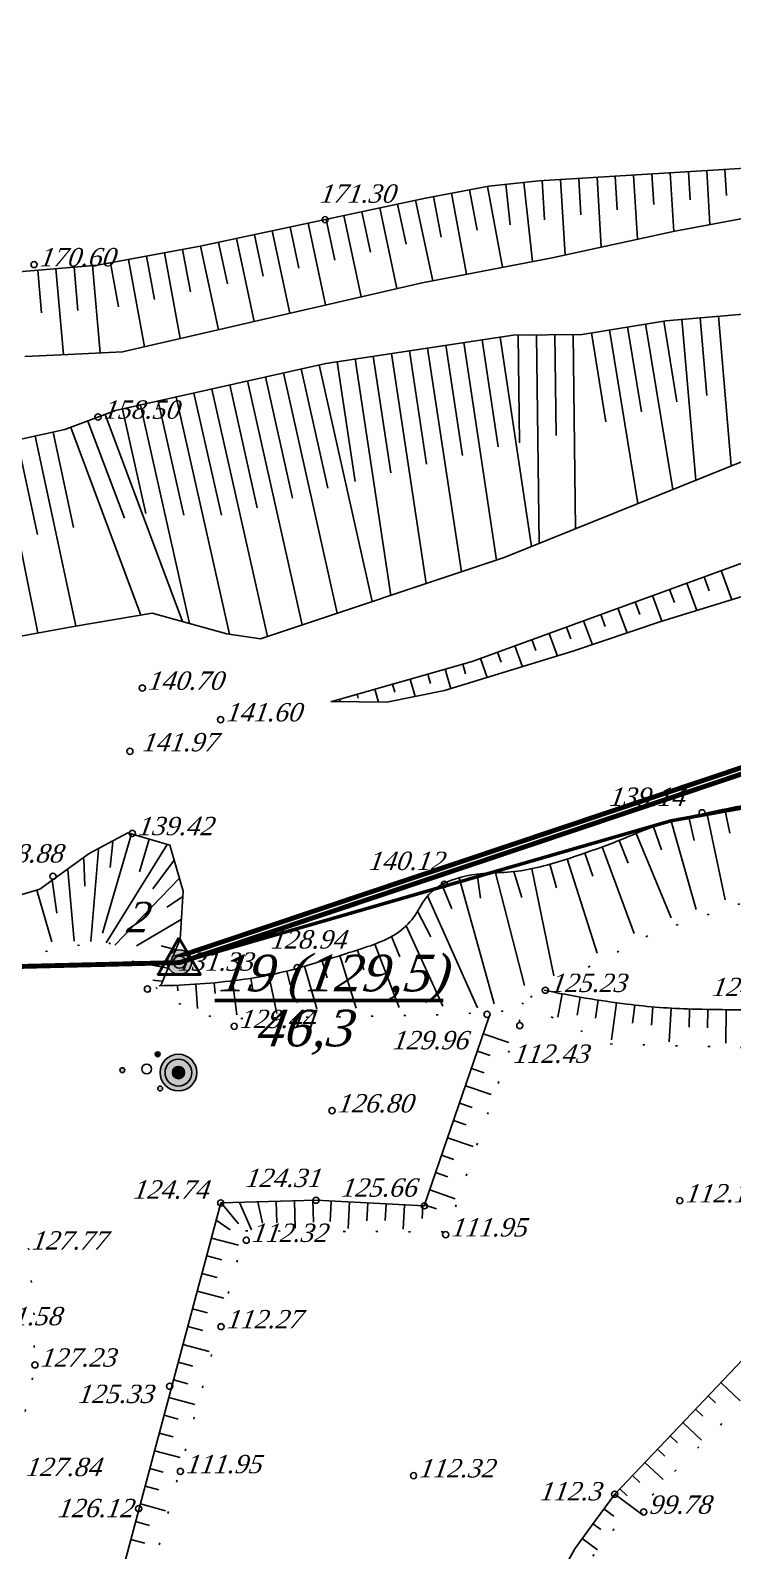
# Model space of a CAD drawing. Header units: millimetres. Extents: x 1400 to 7029, y -1119 to 1612.
# Drawn here: x 3029.1 to 3063.6, y 1388.4 to 1463 of the extents above; entities that cross this region are included whole.
import ezdxf
from ezdxf.lldxf.tags import DXFTag

# ---------------------------------------------------------------- set-up
doc = ezdxf.new("R2010")
doc.units = ezdxf.units.MM
doc.linetypes.add('ADOT1', pattern=[1.6, 0.1, -1.5])
doc.linetypes.add('AHIDDEN2', pattern=[3, 1.5, -1.5])
for name, color, linetype in [('00_Північ', 7, 'Continuous'), ('00_Північ_відмітки', 7, 'Continuous'), ('02_Горизонт_100', 7, 'Continuous'), ('02_Горизонт_112', 7, 'Continuous'), ('02_Горизонт_128', 7, 'Continuous'), ('0_Лицензия', 6, 'Continuous'), ('CONT-MNR', 7, 'Continuous'), ('Карьер', 7, 'Continuous'), ('РАСТИТ', 7, 'Continuous'), ('Скважины', 7, 'Continuous')]:
    doc.layers.add(name, color=color, linetype=linetype)
doc.styles.add('universw', font='timesi.ttf', dxfattribs={"oblique": 10})
tags = doc.linetypes.add('New Line1', pattern=[1.5, 1, -0.5]).pattern_tags.tags
tags[6:7] = [DXFTag(74, 4), DXFTag(75, 0), DXFTag(340, '0'), DXFTag(46, 1.0), DXFTag(50, 0.0), DXFTag(44, 0.0), DXFTag(45, 0.0)]
tags[4:5] = [DXFTag(74, 4), DXFTag(75, 0), DXFTag(340, '0'), DXFTag(46, 1.0), DXFTag(50, 0.0), DXFTag(44, 0.0), DXFTag(45, 0.0)]

# ---------------------------------------------------------------- blocks, each defined once
blk = doc.blocks.new('395_1')
at = {"linetype": 'Continuous'}
blk.add_hatch(color=0, dxfattribs=at).paths.add_polyline_path([(1.1, 1.2, 1), (0.7, 1.2, 1)])
h = blk.add_hatch(color=0, dxfattribs=at)
h.paths.add_polyline_path([(-1.8, -0.1, 1), (-2.2, -0.1, 1)])
h.paths.add_polyline_path([(1.3, -1.6, 1), (0.9, -1.6, 1)])
at = {"color": 0, "linetype": 'Continuous'}
for centre, radius in [((0.9, 1.2), 0.2), ((-2, -0.1), 0.2), ((0, 0), 0.4), ((1.1, -1.6), 0.2)]:
    blk.add_circle(centre, radius, dxfattribs=at)
blk = doc.blocks.new('372')
blk.add_circle((0, 0), 1)
blk = doc.blocks.new('368')
at = {"color": 0, "linetype": 'Continuous'}
blk.add_blockref('372', (0, 0), dxfattribs=at)
blk = doc.blocks.new('Licenzia')
at = {"linetype": 'New Line1', "lineweight": 25}
h = blk.add_hatch(color=6, dxfattribs=at)
h.dxf.hatch_style = 1
h.set_gradient(color1=(255, 0, 255), color2=(255, 0, 255), centered=1, tint=1, name='INVCYLINDER')
edge = h.paths.add_edge_path()
edge.add_arc((0, 0), 2, 0, 360)
at = {"color": 6, "linetype": 'Continuous', "lineweight": 40, "flags": 128}
blk.add_lwpolyline([(-0.08, 4.01), (-3.48, -1.99), (3.45, -1.99)], close=True, dxfattribs=at)
at = {"color": 10, "linetype": 'Continuous', "lineweight": 25}
blk.add_circle((0, 0), 2, dxfattribs=at)

msp = doc.modelspace()

# ---------------------------------------------------------------- hatches: boundary and pattern name
at = {"layer": 'Скважины', "linetype": 'Continuous'}
for color, points in [(0, [(3037.2762, 1411.8483, 1), (3035.4762, 1411.8483, 1)]), (7, [(3036.6762, 1411.8483, 1), (3036.0762, 1411.8483, 1)])]:
    msp.add_hatch(color=color, dxfattribs=at).paths.add_polyline_path(points)

# ---------------------------------------------------------------- linework, layer by layer
at = {"color": 6, "linetype": 'Continuous', "lineweight": 60, "flags": 128}
msp.add_lwpolyline([(3374.7034, 1362.0214, 0.24, 0.24, 0), (3263.109, 1295.3115, 0.24, 0.24, 0), (3249.1634, 1263.3117, 0.24, 0.24, 0), (3217.6097, 1221.1407, 0.24, 0.24, 0), (3221.9504, 1124.988, 0.24, 0.24, 0), (3074.2504, 1171.2569, 0.24, 0.24, 0), (2925.548, 1186.5997, 0.24, 0.24, 0), (2941.5578, 1368.4142, 0.24, 0.24, 0), (2942.8387, 1415.2605, 0, 0, 0), (3036.3911, 1417.5492, 0.24, 0.24, 0), (3140.0267, 1452.3008, 0.24, 0.24, 0), (3197.9798, 1458.7744, 0.24, 0.24, 0), (3315.7553, 1456.3401, 0.24, 0.24, 0), (3351.4513, 1474.3275, 0.24, 0.24, 0), (3374.7043, 1474.2089, 0.24, 0.24, 0)], format="xyseb", dxfattribs=at)
at = {"color": 1, "linetype": 'Continuous', "lineweight": 211, "const_width": 0.24, "flags": 128}
msp.add_lwpolyline([(2943.1308, 1414.9675), (3036.4436, 1417.2504), (3140.0917, 1452.0062), (3197.9934, 1458.474), (3315.097, 1456.064), (3363.654, 1355.4312), (3262.8726, 1295.52), (3248.9023, 1263.4635), (3217.3052, 1221.2345), (3221.6314, 1125.4023), (3074.3112, 1171.5522), (2925.8727, 1186.8678), (2941.8575, 1368.3969)], close=True, dxfattribs=at)
at = {"color": 7, "linetype": 'Continuous', "lineweight": 50, "flags": 128}
msp.add_lwpolyline([(2862.0179, 1407.2612), (2943.1308, 1414.9675), (3036.4436, 1417.2504), (3060.5707, 1424.2097), (3074.7959, 1426.7547), (3085.2969, 1431.1203), (3095.5747, 1431.1993), (3115.1996, 1437.963), (3117.8607, 1439.0468)], dxfattribs=at)
at = {"layer": '00_Північ', "linetype": 'Continuous', "flags": 128}
for points in [[(3105.9666, 1465.515), (3097.6077, 1462.7972), (3092.8052, 1461.668), (3083.746, 1459.7312), (3082.5108, 1459.4091), (3078.5636, 1458.8188), (3075.8785, 1458.0137), (3072.95, 1457.0099), (3067.431, 1456.4394), (3054.0813, 1455.6281), (3051.622, 1455.36), (3048.5128, 1454.7784), (3037.4507, 1452.4162), (3032.3994, 1451.4912), (3027.3613, 1451.0558)], [(3019.0042, 1431.5163), (3031.3144, 1433.7685), (3035.0764, 1434.4032), (3038.7512, 1433.3843), (3040.4039, 1433.1414), (3052.386, 1437.1367), (3067.5829, 1443.2609), (3076.5128, 1447.5542), (3077.972, 1448.2092), (3086.9459, 1450.0299), (3094.5028, 1451.2436), (3105.7481, 1454.2194), (3115.4003, 1459.0243), (3125.5715, 1464.4265)], [(3125.2592, 1464.6029), (3115.6878, 1462.7212), (3103.3, 1456.6109), (3096.0445, 1454.4776), (3093.0198, 1454.0363), (3087.7873, 1452.8007), (3081.4951, 1451.2562), (3073.6074, 1449.7463), (3070.0184, 1449.5887), (3060.3162, 1448.761), (3056.2145, 1448.0909), (3052.8227, 1448.0515), (3043.6104, 1446.6632), (3033.2872, 1444.345), (3030.7967, 1443.4116), (3027.5798, 1442.7203)], [(3122.0926, 1456.5494), (3110.2257, 1451.9939), (3103.2202, 1449.1246), (3098.3755, 1447.3384), (3094.6597, 1446.6333), (3088.1218, 1446.2102), (3086.0052, 1445.7872), (3084.8293, 1445.7402), (3074.6203, 1440.7083), (3058.4412, 1434.8189), (3050.8051, 1432.0269), (3043.9139, 1430.0725)], [(3043.8581, 1430.0627), (3046.6084, 1430.0256), (3049.4517, 1430.6013), (3055.7587, 1432.5295), (3060.0229, 1433.9763), (3067.101, 1436.1492), (3070.2699, 1437.0129), (3073.8577, 1437.6934), (3080.4945, 1440.4048), (3084.3152, 1441.6282), (3088.1796, 1442.0222), (3090.2463, 1442.4279), (3094.343, 1442.2435), (3102.8846, 1443.4356), (3109.2691, 1444.6943), (3126.1173, 1451.2365)]]:
    msp.add_lwpolyline(points, dxfattribs=at)
at = {"layer": '00_Північ_відмітки', "color": 7, "linetype": 'Continuous'}
for centre in [(3043.5845, 1453.7233), (3029.284, 1451.5162), (3032.4249, 1444.0341), (3034.6021, 1430.7263), (3038.4456, 1429.1765)]:
    msp.add_circle(centre, 0.15, dxfattribs=at)
at = {"layer": '02_Горизонт_100', "linetype": 'Continuous'}
for p, q in [((3063.0231, 1396.6283), (3063.9694, 1395.7282)), ((3062.4025, 1395.9758), (3062.7635, 1395.6324)), ((3061.7818, 1395.3234), (3062.1429, 1394.9799)), ((3061.1612, 1394.6709), (3062.0712, 1393.8052)), ((3059.9198, 1393.366), (3060.2809, 1393.0226)), ((3060.5405, 1394.0185), (3060.9015, 1393.675)), ((3059.2992, 1392.7136), (3060.1903, 1391.8659)), ((3058.6785, 1392.0611), (3059.0395, 1391.7177)), ((3057.8113, 1391.1495), (3059.1201, 1390.187)), ((3058.0578, 1391.4087), (3058.4189, 1391.0652)), ((3056.2117, 1388.9744), (3056.9705, 1388.4163))]:
    msp.add_line(p, q, dxfattribs=at)
at = {"layer": '02_Горизонт_100', "color": 250, "linetype": 'Continuous'}
for p, q in [((3057.2781, 1390.4245), (3057.7667, 1390.0651)), ((3056.7449, 1389.6994), (3057.1344, 1389.413))]:
    msp.add_line(p, q, dxfattribs=at)
at = {"layer": '02_Горизонт_100', "linetype": 'Continuous', "flags": 128}
for points in [[(3057.7727, 1391.0046), (3057.8113, 1391.1495), (3071.6353, 1405.6815), (3076.5596, 1417.4086)], [(3057.8113, 1391.1495), (3056.668, 1389.5949), (3055.8445, 1388.4752), (3055.2779, 1387.4327), (3054.8409, 1386.2796), (3054.611, 1385.8111), (3053.5878, 1384.5595), (3052.4978, 1383.3121), (3050.7275, 1381.5323), (3048.881, 1379.6995), (3047.2006, 1378.0442), (3044.7237, 1375.453), (3042.2789, 1372.8209), (3040.4428, 1370.7864), (3039.3051, 1369.5374), (3038.9049, 1368.9001), (3038.7321, 1368.4282), (3038.6112, 1367.5419), (3038.5119, 1366.2614), (3037.2913, 1363.3455)]]:
    msp.add_lwpolyline(points, dxfattribs=at)
at = {"layer": '02_Горизонт_100', "color": 0, "linetype": 'ADOT1', "flags": 128}
for points in [[(3078.6049, 1416.5047), (3077.1102, 1414.6181), (3073.1376, 1405.4213), (3069.1204, 1400.7189), (3060.9785, 1392.5046), (3059.3215, 1390.7423), (3059.1847, 1390.223)], [(3059.1847, 1390.223), (3057.7612, 1389.4309), (3056.6205, 1387.9672), (3055.8882, 1386.5457), (3055.0714, 1384.6317), (3054.0293, 1383.4213), (3051.7208, 1381.2079), (3049.5016, 1379.0801), (3047.867, 1377.2505), (3046.0217, 1375.4108), (3043.9189, 1373.1487), (3041.8489, 1371.0328), (3040.3439, 1369.3519), (3039.8797, 1368.5576), (3039.5904, 1367.6687), (3039.3863, 1366.5748), (3039.3022, 1365.4068), (3039.0276, 1363.266)]]:
    msp.add_lwpolyline(points, dxfattribs=at)
at = {"layer": '02_Горизонт_100', "color": 7, "linetype": 'Continuous'}
for centre in [(3057.8113, 1391.1495), (3059.2351, 1390.2747)]:
    msp.add_circle(centre, 0.15, dxfattribs=at)
at = {"layer": '02_Горизонт_112', "color": 0, "linetype": 'Continuous'}
for p, q in [((3051.3555, 1413.7563), (3052.6136, 1413.3239)), ((3051.0627, 1412.9043), (3051.6986, 1412.6857)), ((3050.7699, 1412.0523), (3051.4007, 1411.8355)), ((3050.477, 1411.2003), (3051.7333, 1410.7685)), ((3050.1842, 1410.3483), (3050.8047, 1410.1351)), ((3049.8914, 1409.4963), (3050.5067, 1409.2849)), ((3049.5985, 1408.6443), (3050.8531, 1408.2131)), ((3049.3057, 1407.7923), (3049.9107, 1407.5844)), ((3049.0129, 1406.9404), (3049.6127, 1406.7342)), ((3048.72, 1406.0884), (3049.9729, 1405.6577)), ((3038.4762, 1405.4481), (3039.3324, 1404.4274)), ((3039.3767, 1405.4741), (3039.9649, 1404.1209)), ((3040.2773, 1405.5), (3040.507, 1404.4547)), ((3041.1778, 1405.5259), (3041.2082, 1404.471)), ((3042.0783, 1405.5519), (3042.1168, 1404.2156)), ((3042.9789, 1405.5778), (3043.0096, 1404.5128)), ((3043.8787, 1405.5442), (3043.8261, 1404.5318)), ((3044.7784, 1405.4974), (3044.7108, 1404.1966)), ((3045.6781, 1405.4507), (3045.6326, 1404.5737)), ((3046.5778, 1405.4039), (3046.5358, 1404.5947)), ((3047.4775, 1405.3571), (3047.4157, 1404.1683)), ((3048.3772, 1405.3104), (3048.345, 1404.6894)), ((3038.2279, 1404.5974), (3038.9107, 1404.1356)), ((3037.9951, 1403.7271), (3039.3193, 1403.3729)), ((3037.7624, 1402.8567), (3038.5128, 1402.656)), ((3037.5296, 1401.9864), (3038.2789, 1401.786)), ((3037.2968, 1401.1161), (3038.6046, 1400.7663)), ((3037.064, 1400.2458), (3037.808, 1400.0468)), ((3036.8312, 1399.3755), (3037.5662, 1399.1789)), ((3036.5984, 1398.5052), (3037.8899, 1398.1597)), ((3036.3657, 1397.6348), (3037.0825, 1397.4431)), ((3036.1329, 1396.7645), (3036.8407, 1396.5752)), ((3035.9001, 1395.8942), (3037.1753, 1395.5531)), ((3035.6673, 1395.0239), (3036.357, 1394.8394)), ((3035.4345, 1394.1536), (3036.1152, 1393.9715)), ((3035.2018, 1393.2832), (3036.4606, 1392.9465)), ((3034.969, 1392.4129), (3035.6315, 1392.2357)), ((3034.7362, 1391.5426), (3035.4058, 1391.3635)), ((3034.5034, 1390.6723), (3035.7459, 1390.34)), ((3034.2706, 1389.802), (3034.9566, 1389.6185)), ((3034.0378, 1388.9316), (3034.7319, 1388.746))]:
    msp.add_line(p, q, dxfattribs=at)
at = {"layer": '02_Горизонт_112', "color": 32, "linetype": 'Continuous'}
msp.add_line((3048.5056, 1405.347), (3049.0597, 1405.1565), dxfattribs=at)
at = {"layer": '02_Горизонт_112', "color": 0, "linetype": 'Continuous', "flags": 128}
msp.add_lwpolyline([(3008.1883, 1222.9575), (3003.9163, 1232.7615), (3005.1553, 1249.0515), (3006.2683, 1263.8955), (3009.6763, 1268.1915), (3010.6093, 1278.8895), (3010.8433, 1282.6965), (3011.1943, 1290.7605), (3012.6613, 1302.2655), (3012.7033, 1303.8195), (3014.5213, 1308.5265), (3017.6383, 1320.3525), (3019.3153, 1348.0365), (3022.2133, 1368.1215), (3028.0843, 1373.8365), (3032.3113, 1382.4765), (3038.4553, 1405.4475), (3043.1413, 1405.5825), (3048.4513, 1405.3065), (3051.6484, 1414.6083)], dxfattribs=at)
at = {"layer": '02_Горизонт_112', "color": 250, "linetype": 'ADOT1', "flags": 128}
msp.add_lwpolyline([(3053.1526, 1414.4348), (3049.5655, 1404.0236), (3039.6721, 1404.0814), (3034.2336, 1384.3002), (3029.2134, 1373.1551), (3023.6054, 1367.5487), (3021.8071, 1354.6412), (3021.6648, 1353.5597), (3019.6496, 1328.2294), (3018.9629, 1319.3053), (3016.0656, 1308.5238), (3014.2487, 1303.7809), (3013.8954, 1300.8545), (3012.5814, 1290.3892), (3012.2786, 1282.6695), (3011.5338, 1268.5018), (3008.1068, 1264.3146), (3007.5357, 1262.7919), (3006.6472, 1250.9915), (3005.3774, 1232.9381), (3009.0582, 1224.3733), (3010.3909, 1221.7721)], dxfattribs=at)
at = {"layer": '02_Горизонт_112', "color": 7, "linetype": 'Continuous'}
for centre in [(3051.5399, 1414.7074), (3053.1457, 1414.1578), (3038.4553, 1405.4475), (3043.1413, 1405.5825), (3048.4513, 1405.3065), (3061.011, 1405.5582), (3049.5068, 1403.8893), (3039.7041, 1403.6204), (3038.4734, 1399.3794), (3035.9453, 1396.4514), (3036.4738, 1392.2665), (3047.9258, 1392.0613), (3034.4196, 1390.4378)]:
    msp.add_circle(centre, 0.15, dxfattribs=at)
at = {"layer": '02_Горизонт_128', "color": 7, "linetype": 'ADOT1', "flags": 128}
msp.add_lwpolyline([(3025.8525, 1392.0586), (3027.8766, 1392.7326), (3028.6862, 1394.485), (3029.2935, 1397.2484), (3029.2935, 1399.8096), (3029.0236, 1403.1796), (3027.6742, 1404.7298), (3022.4115, 1406.0104), (3020.7922, 1406.28)], dxfattribs=at)
at = {"layer": '02_Горизонт_128', "color": 7, "linetype": 'Continuous'}
msp.add_circle((3029.3231, 1397.4979), 0.15, dxfattribs=at)
at = {"layer": 'CONT-MNR', "color": 250, "linetype": 'Continuous'}
for p, q in [((3061.434, 1456.0749), (3061.5179, 1454.6931)), ((3063.2307, 1456.1841), (3063.3079, 1454.913)), ((3052.4572, 1455.451), (3052.6729, 1453.4725)), ((3054.2472, 1455.6382), (3054.3639, 1453.7182)), ((3056.0439, 1455.7474), (3056.1524, 1453.9628)), ((3057.8406, 1455.8566), (3057.9406, 1454.2106)), ((3059.6373, 1455.9658), (3059.7289, 1454.4584)), ((3048.9092, 1454.8526), (3049.2811, 1452.8641)), ((3050.6785, 1455.1835), (3051.0498, 1453.1985)), ((3045.3865, 1454.1108), (3045.8106, 1452.1248)), ((3047.1468, 1454.4867), (3047.5678, 1452.5151)), ((3041.8659, 1453.359), (3042.2961, 1451.3444)), ((3043.6262, 1453.7349), (3044.0533, 1451.7346)), ((3038.3453, 1452.6073), (3038.7816, 1450.5639)), ((3040.1056, 1452.9831), (3040.5388, 1450.9541)), ((3033.0388, 1451.6083), (3033.4353, 1449.4433)), ((3034.8093, 1451.9325), (3035.1984, 1449.8079)), ((3036.5799, 1452.2568), (3036.9616, 1450.1725)), ((3029.4604, 1451.2372), (3029.6412, 1449.1451)), ((3031.2537, 1451.3922), (3031.4376, 1449.2647)), ((3060.2205, 1448.7453), (3060.8681, 1444.7806)), ((3062.013, 1448.9057), (3062.3384, 1445.0921)), ((3053.0738, 1448.0544), (3053.1353, 1442.759)), ((3054.8737, 1448.0753), (3054.9311, 1443.1304)), ((3056.6676, 1448.1649), (3057.3805, 1443.8008)), ((3058.444, 1448.4551), (3059.1243, 1444.2907)), ((3047.7313, 1447.2842), (3048.5707, 1441.7143)), ((3049.5112, 1447.5525), (3050.3272, 1442.1374)), ((3051.2911, 1447.8207), (3052.0814, 1442.5766)), ((3042.4078, 1446.3932), (3043.7223, 1440.5397)), ((3044.1715, 1446.7478), (3045.0575, 1440.8682)), ((3045.9514, 1447.016), (3046.8141, 1441.2913)), ((3038.8953, 1445.6044), (3040.2497, 1439.573)), ((3040.6515, 1445.9988), (3041.986, 1440.0563)), ((3037.139, 1445.21), (3038.4846, 1439.2179)), ((3033.6265, 1444.4212), (3034.7779, 1439.2939)), ((3035.3827, 1444.8156), (3036.6397, 1439.2184)), ((3031.9273, 1443.8353), (3033.7171, 1439.0596)), ((3028.4575, 1442.9089), (3029.4566, 1438.2601)), ((3030.2173, 1443.2871), (3031.2236, 1438.605)), ((3062.2012, 1436.1876), (3062.4537, 1435.4938)), ((3060.5098, 1435.5718), (3060.7465, 1434.9215)), ((3058.8184, 1434.9561), (3059.0433, 1434.3382)), ((3055.4371, 1433.7205), (3055.6485, 1433.1422)), ((3057.1276, 1434.3386), (3057.3463, 1433.7405)), ((3053.7465, 1433.1024), (3053.9419, 1432.5681)), ((3052.056, 1432.4843), (3052.2347, 1431.9955)), ((3050.3547, 1431.8992), (3050.4881, 1431.4291)), ((3046.8913, 1430.9169), (3047.0032, 1430.5226)), ((3048.623, 1431.4081), (3048.7537, 1430.9473)), ((3045.1596, 1430.4258), (3045.2138, 1430.2348))]:
    msp.add_line(p, q, dxfattribs=at)
at = {"layer": 'CONT-MNR', "linetype": 'Continuous'}
for p, q in [((3062.3323, 1456.1295), (3062.4935, 1453.4765)), ((3051.5631, 1455.349), (3052.305, 1451.3825)), ((3053.3519, 1455.5486), (3053.7755, 1451.6635)), ((3055.1456, 1455.6928), (3055.3709, 1451.9849)), ((3056.9423, 1455.802), (3057.1507, 1452.3713)), ((3058.7389, 1455.9112), (3058.9306, 1452.7578)), ((3060.5356, 1456.0203), (3060.7104, 1453.1442)), ((3048.027, 1454.6747), (3048.8702, 1450.726)), ((3049.7938, 1455.018), (3050.537, 1451.0446)), ((3044.5064, 1453.9229), (3045.3576, 1449.9365)), ((3046.2667, 1454.2988), (3047.1118, 1450.3411)), ((3040.9857, 1453.1711), (3041.8492, 1449.1274)), ((3042.746, 1453.547), (3043.6034, 1449.5319)), ((3037.4651, 1452.4193), (3038.3408, 1448.3182)), ((3039.2254, 1452.7952), (3040.095, 1448.7228)), ((3033.9241, 1451.7704), (3034.7096, 1447.4807)), ((3035.6946, 1452.0946), (3036.4654, 1447.8857)), ((3030.357, 1451.3147), (3030.7217, 1447.0951)), ((3032.1504, 1451.4697), (3032.5211, 1447.1794)), ((3059.3323, 1448.6002), (3060.6602, 1440.4712)), ((3061.1163, 1448.8292), (3061.7905, 1440.9266)), ((3062.9098, 1448.9822), (3063.537, 1441.6305)), ((3052.1811, 1447.9548), (3053.7297, 1437.6782)), ((3053.9737, 1448.0649), (3054.0927, 1437.8245)), ((3055.7736, 1448.0858), (3055.8845, 1438.5466)), ((3057.5558, 1448.31), (3058.949, 1439.7816)), ((3046.8413, 1447.1501), (3048.5434, 1435.8555)), ((3048.6212, 1447.4184), (3050.2767, 1436.4334)), ((3050.4012, 1447.6866), (3052.0099, 1437.0113)), ((3043.2859, 1446.5904), (3045.8949, 1434.9723)), ((3045.0614, 1446.8819), (3046.8102, 1435.2775)), ((3039.7734, 1445.8016), (3042.4623, 1433.8278)), ((3041.5296, 1446.196), (3044.1786, 1434.4001)), ((3036.2609, 1445.0128), (3038.8764, 1433.3659)), ((3038.0171, 1445.4072), (3040.746, 1433.2555)), ((3032.77, 1444.1512), (3036.5794, 1433.9865)), ((3034.5046, 1444.6184), (3036.9129, 1433.894)), ((3031.0845, 1443.5195), (3034.5352, 1434.3119)), ((3027.5776, 1442.7198), (3029.4634, 1433.4298)), ((3029.3374, 1443.098), (3031.3415, 1433.773)), ((3063.0469, 1436.4954), (3063.5678, 1435.0645)), ((3059.6641, 1435.264), (3060.1218, 1434.0066)), ((3061.3555, 1435.8797), (3061.8448, 1434.5356)), ((3057.9729, 1434.6476), (3058.4175, 1433.4316)), ((3056.2824, 1434.0295), (3056.7125, 1432.8531)), ((3054.5918, 1433.4114), (3054.9992, 1432.2973)), ((3051.2107, 1432.1752), (3051.5515, 1431.2433)), ((3052.9013, 1432.7933), (3053.2753, 1431.7703)), ((3049.4889, 1431.6536), (3049.7605, 1430.6957)), ((3047.7572, 1431.1625), (3047.9997, 1430.3073)), ((3044.2938, 1430.1803), (3044.3289, 1430.0564)), ((3046.0255, 1430.6714), (3046.2071, 1430.031))]:
    msp.add_line(p, q, dxfattribs=at)
at = {"layer": 'CONT-MNR', "linetype": 'Continuous', "flags": 128}
msp.add_lwpolyline([(3105.3561, 1464.3132), (3095.2457, 1461.1831), (3089.9378, 1459.6986), (3083.1463, 1457.9329), (3076.6013, 1456.3527), (3070.7496, 1454.7912), (3067.91, 1454.481), (3064.8997, 1453.9227), (3060.7626, 1453.1555), (3054.737, 1451.8473), (3048.3475, 1450.6261), (3037.3869, 1448.0982), (3033.6279, 1447.2312), (3030.9489, 1447.1057), (3028.8355, 1447.0067)], dxfattribs=at)
at = {"layer": 'Карьер', "color": 7, "linetype": 'Continuous'}
for p, q in [((3063.2212, 1424.7832), (3063.2194, 1424.792)), ((3063.2212, 1424.7832), (3063.4623, 1423.6077)), ((3060.5782, 1424.1837), (3060.5707, 1424.2097)), ((3060.5782, 1424.1837), (3061.8151, 1419.8528)), ((3061.4535, 1424.4074), (3061.4515, 1424.4162)), ((3061.4535, 1424.4074), (3061.718, 1423.237)), ((3062.3367, 1424.5986), (3062.3311, 1424.625)), ((3062.3367, 1424.5986), (3063.244, 1420.3262)), ((3034.0616, 1423.5649), (3032.6375, 1418.6941)), ((3033.2393, 1423.2688), (3033.2435, 1423.2609)), ((3034.9393, 1423.3083), (3034.4683, 1421.6973)), ((3058.0356, 1423.2489), (3058.0323, 1423.2572)), ((3058.0356, 1423.2489), (3058.4781, 1422.1335)), ((3058.8718, 1423.5914), (3058.8615, 1423.6163)), ((3058.8718, 1423.5914), (3060.5784, 1419.4403)), ((3059.7167, 1423.9114), (3059.7137, 1423.9199)), ((3059.7167, 1423.9114), (3060.1102, 1422.7778)), ((3032.43, 1422.8433), (3032.4426, 1422.8194)), ((3035.8169, 1423.0517), (3032.8181, 1418.2203)), ((3056.3406, 1422.6225), (3056.3377, 1422.631)), ((3056.3406, 1422.6225), (3056.7298, 1421.4873)), ((3057.1918, 1422.9256), (3057.1825, 1422.951)), ((3057.1918, 1422.9256), (3058.762, 1418.6769)), ((3030.9132, 1421.8286), (3030.9291, 1421.8068)), ((3031.6523, 1422.367), (3031.6576, 1422.3597)), ((3036.1698, 1422.2719), (3035.1147, 1420.8709)), ((3052.8496, 1421.7154), (3052.8486, 1421.7243)), ((3053.7419, 1421.8564), (3053.7365, 1421.8828)), ((3053.7419, 1421.8564), (3054.8211, 1416.5917)), ((3054.6178, 1422.0771), (3054.6153, 1422.0858)), ((3054.6178, 1422.0771), (3054.9527, 1420.9248)), ((3055.4824, 1422.3396), (3055.4743, 1422.3653)), ((3055.4824, 1422.3396), (3056.9451, 1417.7189)), ((3030.1741, 1421.2902), (3030.392, 1419.6783)), ((3036.4238, 1421.3935), (3033.2555, 1418.111)), ((3049.3222, 1421.0849), (3049.3178, 1421.0928)), ((3049.3222, 1421.0849), (3049.8105, 1419.8804)), ((3050.1636, 1421.4082), (3050.1564, 1421.4342)), ((3050.1636, 1421.4082), (3051.8945, 1415.2222)), ((3051.0476, 1421.5922), (3051.0464, 1421.6011)), ((3051.0476, 1421.5922), (3051.2123, 1420.4036)), ((3051.9483, 1421.6561), (3051.9478, 1421.6831)), ((3051.9483, 1421.6561), (3053.3721, 1416.1176)), ((3052.8496, 1421.7154), (3053.2402, 1420.4368)), ((3029.4093, 1420.8041), (3030.1504, 1418.2748)), ((3036.5938, 1420.5059), (3036.5848, 1420.5065)), ((3048.6206, 1420.5222), (3048.6004, 1420.5401)), ((3048.6206, 1420.5222), (3051.071, 1415.0195)), ((3036.5355, 1419.5934), (3036.5085, 1419.5951)), ((3048.1274, 1419.7681), (3048.1197, 1419.7727)), ((3048.1274, 1419.7681), (3048.7846, 1418.5188)), ((3047.5691, 1419.061), (3047.5503, 1419.0803)), ((3047.5691, 1419.061), (3049.3679, 1415.1066)), ((3036.4772, 1418.6808), (3036.4682, 1418.6814)), ((3046.0207, 1418.1571), (3046.0111, 1418.1823)), ((3046.0207, 1418.1571), (3047.2155, 1415.0399)), ((3046.8461, 1418.5234), (3046.8417, 1418.5312)), ((3046.8461, 1418.5234), (3047.2603, 1417.5232)), ((3035.8596, 1416.974), (3034.0944, 1417.3147)), ((3036.2156, 1417.8163), (3036.1907, 1417.8268)), ((3043.4409, 1417.3258), (3043.4383, 1417.3345)), ((3043.4409, 1417.3258), (3043.6874, 1416.5057)), ((3044.3049, 1417.5905), (3044.2969, 1417.6162)), ((3044.3049, 1417.5905), (3045.11, 1415.0104)), ((3045.1661, 1417.8641), (3045.1633, 1417.8727)), ((3045.1661, 1417.8641), (3045.4803, 1416.893)), ((3040.8204, 1416.6365), (3040.8151, 1416.663)), ((3040.8204, 1416.6365), (3041.2017, 1414.7476)), ((3041.702, 1416.8345), (3041.6998, 1416.8432)), ((3041.702, 1416.8345), (3041.8711, 1416.151)), ((3042.5742, 1417.0703), (3042.5667, 1417.0962)), ((3042.5742, 1417.0703), (3043.1792, 1414.978)), ((3036.3345, 1416.1367), (3036.3341, 1416.1457)), ((3036.3345, 1416.1367), (3036.3455, 1415.8698)), ((3037.2367, 1416.1858), (3037.2349, 1416.2128)), ((3037.2367, 1416.1858), (3037.3176, 1414.9896)), ((3038.1373, 1416.2586), (3038.1365, 1416.2675)), ((3038.1373, 1416.2586), (3038.1873, 1415.7265)), ((3039.0358, 1416.3548), (3039.0326, 1416.3816)), ((3039.0358, 1416.3548), (3039.2364, 1414.6873)), ((3039.9311, 1416.477), (3039.9297, 1416.4859)), ((3039.9311, 1416.477), (3040.0233, 1415.8898))]:
    msp.add_line(p, q, dxfattribs=at)
at = {"layer": 'Карьер', "linetype": 'Continuous'}
for p, q in [((3055.2299, 1415.7151), (3055.0123, 1414.5723)), ((3056.1169, 1415.554), (3055.9637, 1414.6672)), ((3057.0064, 1415.4083), (3056.8686, 1414.5189)), ((3057.8984, 1415.2778), (3057.6479, 1413.456)), ((3058.7926, 1415.1637), (3058.6897, 1414.2696)), ((3059.6895, 1415.0736), (3059.6125, 1414.1769)), ((3060.5886, 1415.0096), (3060.4951, 1413.3596)), ((3061.4892, 1414.9716), (3061.4643, 1414.0719)), ((3062.3905, 1414.9514), (3062.373, 1414.0516)), ((3063.2918, 1414.9364), (3063.2687, 1413.2847))]:
    msp.add_line(p, q, dxfattribs=at)
at = {"layer": 'Карьер', "color": 7, "linetype": 'ADOT1', "flags": 128}
for points in [[(3034.9111, 1415.8438), (3038.2393, 1414.4837), (3048.7534, 1414.6726), (3052.2098, 1414.8268), (3054.6304, 1416.0358), (3059.7361, 1418.7182), (3064.5015, 1420.305), (3073.2614, 1421.7219), (3083.8404, 1425.1036), (3091.0341, 1426.6738), (3102.4245, 1430.3105), (3114.938, 1434.9605), (3126.5668, 1440.0482), (3130.2543, 1441.9807), (3139.5639, 1448.1403)], [(3035.3325, 1415.9577), (3033.9454, 1417.5378), (3032.7893, 1418.3412), (3029.8236, 1417.7888), (3020.7757, 1417.6884), (3014.7438, 1418.2408), (3010.5717, 1418.5923), (3006.9526, 1419.2952)]]:
    msp.add_lwpolyline(points, dxfattribs=at)
at = {"layer": 'Карьер', "linetype": 'ADOT1', "flags": 128}
msp.add_lwpolyline([(3053.2451, 1415.2647), (3057.5173, 1413.2564), (3064.9559, 1413.0556), (3069.3789, 1414.1099), (3073.9527, 1416.6204), (3076.8678, 1417.4237), (3079.7829, 1416.7208), (3084.4572, 1417.1225), (3090.9409, 1419.4321), (3100.5587, 1423.0052), (3111.8675, 1427.0721), (3120.2611, 1430.4863), (3126.8627, 1432.9054), (3132.2909, 1434.4619), (3133.3594, 1434.5161)], dxfattribs=at)
at = {"layer": 'Карьер', "linetype": 'Continuous', "flags": 128}
msp.add_lwpolyline([(3054.3459, 1415.8913, 0.019704), (3058.4205, 1415.2087, 0.0255761), (3061.5952, 1414.9688, 0.0060736), (3065.5807, 1414.9204, 0.0539735), (3066.0279, 1414.9688, 0.0468742), (3067.043, 1415.2933, 0.0163107), (3069.8142, 1416.5832, 0.0384778), (3071.9837, 1417.8991, -0.0724675), (3073.1849, 1418.5205, -0.0660345), (3075.2737, 1418.9458, 0.0443254), (3078.4025, 1419.443, 0.000869), (3082.8347, 1420.565, -0.0011232), (3086.2645, 1421.4313, -0.0015618), (3090.2442, 1422.4138, 0.0028736), (3092.4057, 1422.9534, 0.0183757), (3094.7954, 1423.6592, 0.0087648), (3099.7166, 1425.408, 0.0008085), (3102.4037, 1426.4212, 0.0004059), (3107.7509, 1428.4523, 0.0012681), (3114.5911, 1431.0768, 0.0025936), (3117.9256, 1432.3858, 0.0356963)], format="xyb", dxfattribs=at)
at = {"layer": 'Карьер', "color": 7, "linetype": 'Continuous', "flags": 128}
msp.add_lwpolyline([(3035.4312, 1416.1111, 0.0289112), (3039.4186, 1416.403, 0.0373019), (3042.4538, 1417.0356, 0.0093649), (3045.5383, 1417.9855, 0.0267728), (3046.5911, 1418.3951, 0.169447), (3048.2303, 1419.9539, -0.1918044), (3049.7485, 1421.2773, -0.081397), (3051.8774, 1421.6549, 0.0666342), (3054.4847, 1422.0387, 0.0297091), (3058.753, 1423.542, -0.0456886), (3061.5617, 1424.4315, -0.0069131), (3065.0652, 1425.1474, -0.0045301)], format="xyb", dxfattribs=at)
msp.add_lwpolyline([(3007.6563, 1419.3455), (3011.4262, 1419.7472), (3016.1512, 1419.3957), (3021.6302, 1419.5965), (3025.8023, 1419.7472), (3029.5723, 1420.8519), (3031.985, 1422.6094), (3033.8951, 1423.6136), (3035.956, 1423.0111), (3036.6095, 1420.7514), (3036.4587, 1418.3914), (3035.5036, 1416.1318)], dxfattribs=at)
at = {"layer": 'Карьер', "linetype": 'Continuous'}
for points in [[(3032.4492, 1422.7962), (3032.0665, 1418.2902)], [(3033.1463, 1423.1786), (3033.0233, 1421.9223)], [(3030.9456, 1421.7994), (3031.2464, 1418.3038)], [(3031.7248, 1422.3456), (3031.7795, 1421.0075)], [(3036.5772, 1420.4749), (3035.7981, 1419.9697)], [(3036.5089, 1419.3689), (3034.3082, 1418.0717)], [(3036.2082, 1417.8942), (3035.5247, 1418.0717)], [(3035.5388, 1416.3356), (3035.1089, 1416.3871)]]:
    msp.add_lwpolyline(points, dxfattribs=at)
at = {"layer": 'Карьер', "color": 7, "linetype": 'Continuous'}
for centre in [(3033.9913, 1427.6205), (3062.1045, 1424.6043), (3034.1076, 1423.5884), (3030.2094, 1421.4863), (3049.4431, 1421.0941), (3042.2122, 1417.0001), (3034.8501, 1415.9527), (3054.4055, 1415.8899), (3039.114, 1414.1204), (3043.9251, 1409.9769)]:
    msp.add_circle(centre, 0.15, dxfattribs=at)
at = {"layer": 'Скважины', "color": 0, "linetype": 'Continuous', "lineweight": 50}
msp.add_line((3038.1713, 1415.3925), (3049.3904, 1415.3906), dxfattribs=at)
at = {"layer": 'Скважины', "color": 0, "linetype": 'Continuous'}
for radius in [0.9, 0.66, 0.3]:
    msp.add_circle((3036.3762, 1411.8483), radius, dxfattribs=at)
at = {"layer": 'Скважины', "color": 7, "linetype": 'Continuous'}
for centre in [(3036.3811, 1411.8081), (3036.5062, 1411.8232)]:
    msp.add_circle(centre, 0.15, dxfattribs=at)
at = {"layer": 'Скважины', "color": 7}
msp.add_circle((3036.3811, 1411.8081), 0.15, dxfattribs=at)

# ---------------------------------------------------------------- block references
at = {"layer": '0_Лицензия', "color": 6, "linetype": 'New Line1', "lineweight": 25, "xscale": 0.3, "yscale": 0.3, "zscale": 0.3}
msp.add_blockref('Licenzia', (3036.4215, 1417.2676), dxfattribs=at)
at = {"layer": 'РАСТИТ', "color": 7, "linetype": 'Continuous', "xscale": 0.3, "yscale": 0.3, "zscale": 0.3}
msp.add_blockref('368', (3036.4215, 1417.2676), dxfattribs=at)
at = {"layer": 'РАСТИТ', "color": 7, "linetype": 'AHIDDEN2', "xscale": 0.6, "yscale": 0.6, "zscale": 0.6}
msp.add_blockref('395_1', (3034.8162, 1412.0283), dxfattribs=at)

# ---------------------------------------------------------------- texts
at = {"layer": '00_Північ_відмітки', "color": 7, "linetype": 'Continuous', "style": 'universw', "oblique": 10}
for s, p in [('171.30', (3043.3134, 1454.5526)), ('170.60', (3029.5525, 1451.4296)), ('158.50', (3032.6934, 1443.9474)), ('140.70', (3034.8706, 1430.6396)), ('141.60', (3038.7141, 1429.0898))]:
    msp.add_text(s, height=0.9, dxfattribs=at).set_placement(p)
at = {"layer": '02_Горизонт_100', "color": 7, "linetype": 'Continuous', "style": 'universw', "oblique": 10}
for s, p in [('112.3', (3054.1227, 1390.8459)), ('99.78', (3059.5037, 1390.188))]:
    msp.add_text(s, height=0.9, dxfattribs=at).set_placement(p)
at = {"layer": '02_Горизонт_112', "color": 7, "linetype": 'Continuous', "style": 'universw', "oblique": 10}
for s, p in [('129.96', (3046.8884, 1412.991)), ('112.43', (3052.8287, 1412.3261)), ('124.31', (3039.6557, 1406.2299)), ('124.74', (3034.143, 1405.6599)), ('125.66', (3044.3604, 1405.7549)), ('112.12', (3061.2796, 1405.4715)), ('111.95', (3049.7754, 1403.8026)), ('112.32', (3039.9726, 1403.5338)), ('112.27', (3038.742, 1399.2927)), ('125.33', (3031.4319, 1395.6255)), ('111.95', (3036.7423, 1392.1799)), ('112.32', (3048.1943, 1391.9746)), ('126.12', (3030.434, 1390.0209))]:
    msp.add_text(s, height=0.9, dxfattribs=at).set_placement(p)
at = {"layer": '02_Горизонт_128', "color": 7, "linetype": 'Continuous', "style": 'universw', "oblique": 10}
for s, p in [('127.77', (3029.1637, 1403.1602)), ('131.58', (3026.9137, 1399.4427)), ('127.23', (3029.5917, 1397.4112)), ('127.84', (3028.8669, 1392.0363))]:
    msp.add_text(s, height=0.9, dxfattribs=at).set_placement(p)
at = {"layer": '0_Лицензия', "color": 6, "linetype": 'New Line1', "lineweight": 25, "insert": (3033.7727, 1420.2292), "char_height": 1.5, "attachment_point": 1, "style": 'universw'}
msp.add_mtext_dynamic_manual_height_columns('2', width=7.234357, gutter_width=15, heights=[5.4931], dxfattribs=at)
at = {"layer": 'Карьер', "color": 7, "linetype": 'Continuous', "style": 'universw', "oblique": 10}
for s, p in [('141.97', (3034.5913, 1427.6205)), ('139.14', (3057.5395, 1424.9426)), ('139.42', (3034.3761, 1423.5017)), ('138.88', (3026.9763, 1422.1579)), ('140.12', (3045.7122, 1421.7922)), ('128.94', (3040.9048, 1417.9363)), ('131.33', (3036.3301, 1416.849)), ('125.23', (3054.674, 1415.8032)), ('124.99', (3062.5734, 1415.6006)), ('129.44', (3039.3825, 1414.0337)), ('126.80', (3044.1936, 1409.8903))]:
    msp.add_text(s, height=0.9, dxfattribs=at).set_placement(p)
at = {"layer": 'Скважины', "color": 7, "style": 'universw', "oblique": 10}
for s, p in [('19 (129,5)', (3038.3207, 1415.8362)), ('46,3', (3040.1823, 1413.1354))]:
    msp.add_text(s, height=1.8, dxfattribs=at).set_placement(p)

doc.saveas('drawing.dxf')
